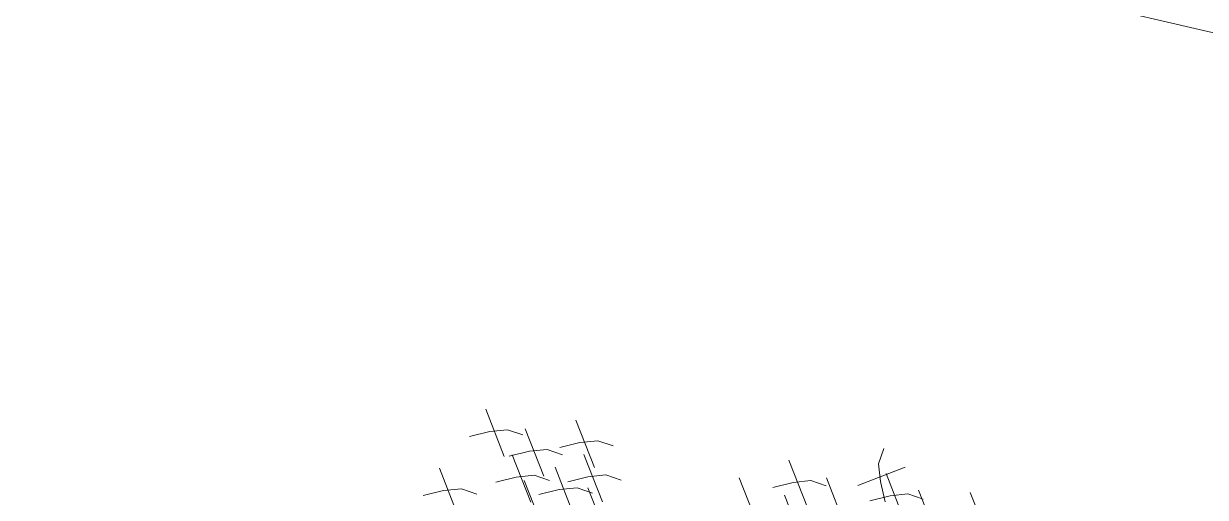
# Model space of a CAD drawing. Header units: millimetres. Extents: x 474016 to 477875, y 2288607 to 2292200.
# Drawn here: x 474209.76 to 474220.55, y 2289551.83 to 2289556.16 of the extents above; entities that cross this region are included whole.
import ezdxf

# ---------------------------------------------------------------- set-up
doc = ezdxf.new("R2010")
doc.units = ezdxf.units.MM
doc.header["$LTSCALE"] = 50
doc.layers.add('BANQUETA', color=251, linetype='Continuous', lineweight=5)
doc.layers.add('EXT', color=3, linetype='Continuous', lineweight=5)

# ---------------------------------------------------------------- blocks, each defined once
blk = doc.blocks.new('Plarbol-031')
for points in [[(0.1874, 2.608325), (0.40975, 2.455225)], [(-0.326475, 2.304025), (-0.173425, 2.526375)], [(-0.158175, 2.3142), (-0.240125, 2.388525), (-0.301075, 2.461575), (-0.3233, 2.5448)], [(-0.046375, 2.464125), (0.175975, 2.311025)], [(-0.239475, 2.44125), (-0.01715, 2.28815)], [(-0.229325, 2.2729), (-0.155, 2.35485), (-0.08195, 2.415825), (0.001275, 2.438075)], [(-0.705725, 2.211275), (-0.4834, 2.0582)], [(-0.695575, 2.04295), (-0.62125, 2.1249), (-0.548175, 2.185875), (-0.464975, 2.2081)], [(-0.488475, 2.244325), (-0.266125, 2.091225)], [(-0.6206, 2.044225), (-0.398275, 1.891125)], [(-0.8709, 1.985125), (-0.64855, 1.83205)], [(-1.761525, 1.7539), (-1.539175, 1.6008)], [(-1.75135, 1.585575), (-1.677025, 1.6675), (-1.603975, 1.7285), (-1.52075, 1.750725)], [(-1.6243, 1.62685), (-1.401975, 1.47375)], [(-1.614125, 1.458525), (-1.5398, 1.54045), (-1.46675, 1.60145), (-1.38355, 1.623675)], [(-2.19095, 1.5341), (-1.9686, 1.381025)], [(-2.180775, 1.365775), (-2.10645, 1.447725), (-2.0334, 1.5087), (-1.950175, 1.530925)], [(-1.9578, 1.5646), (-1.735475, 1.4115)], [(-1.94765, 1.39625), (-1.873325, 1.4782), (-1.800275, 1.5392), (-1.71705, 1.561425)], [(-1.7126, 1.48455), (-1.490275, 1.331475)], [(-1.702425, 1.316225), (-1.6281, 1.398175), (-1.55505, 1.45915), (-1.47185, 1.481375)], [(-1.506775, 1.49155), (-1.28445, 1.33845)], [(-1.93875, 1.41215), (-1.7164, 1.25905)], [(-1.928575, 1.2438), (-1.85425, 1.32575), (-1.7812, 1.386725), (-1.698, 1.408975)], [(-1.808525, 1.33465), (-1.586175, 1.18155)], [(-2.21825, 1.13645), (-1.995925, 0.98335)], [(-2.2081, 0.9681), (-2.133775, 1.05005), (-2.060725, 1.111025), (-1.9775, 1.133275)]]:
    blk.add_lwpolyline(points)

msp = doc.modelspace()

# ---------------------------------------------------------------- linework, layer by layer
at = {"layer": 'BANQUETA'}
msp.add_lwpolyline([(474188.389, 2289563.586), (474310.127, 2289535.216, 0.414214), (474312.528, 2289536.71), (474323.65, 2289584.431, 0.414214), (474322.156, 2289586.833), (474200.418, 2289615.203)], format="xyb", dxfattribs=at)

# ---------------------------------------------------------------- block references
at = {"layer": 'EXT', "xscale": 1.71989999994179, "yscale": 1.71989999994179, "zscale": 1.71989999994179, "rotation": 325.9356466897348}
msp.add_blockref('Plarbol-031', (474215.622, 2289548.34), dxfattribs=at)

doc.saveas('drawing.dxf')
